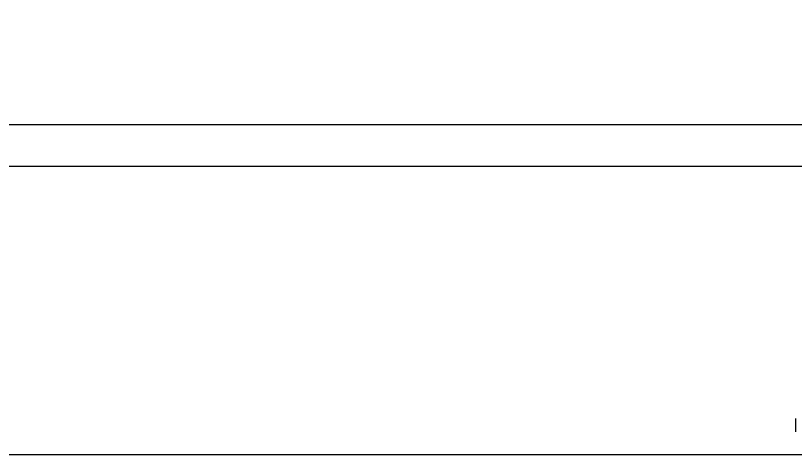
# Model space of a CAD drawing. Header units: millimetres. Extents: x -27104 to 125781, y -3376 to 46996.
# Drawn here: x 58918.46 to 58927.71, y 18529.92 to 18535.13 of the extents above; entities that cross this region are included whole.
import ezdxf

# ---------------------------------------------------------------- set-up
doc = ezdxf.new("R2010")
doc.units = ezdxf.units.MM
doc.header["$LTSCALE"] = 100
doc.header["$MEASUREMENT"] = 0
doc.layers.get('0').update_dxf_attribs({"linetype": 'CONTINUOUS'})
for name, color, linetype in [('ELE7 (0.07)', 8, 'CONTINUOUS'), ('ELE9', 9, 'CONTINUOUS'), ('OVERHEAD DOOR - ELE', 9, 'CONTINUOUS'), ('OVERHEAD DOOR - ETC', 252, 'CONTINUOUS'), ('주차-화물', 251, 'CONTINUOUS')]:
    doc.layers.add(name, color=color, linetype=linetype)

# ---------------------------------------------------------------- blocks, each defined once
blk = doc.blocks.new('A$C9dd89177')
at = {"layer": '주차-화물', "ltscale": 0.1}
blk.add_lwpolyline([(-0.01, 0), (10999.99, 0), (10999.99, 3250), (-0.01, 3250), (-0.01, 0), (10999.99, 3250)], dxfattribs=at)
blk = doc.blocks.new('A$Ca9da7916')
at = {"layer": 'ELE7 (0.07)', "ltscale": 0.002}
blk.add_line((227, 875), (227, 3325), dxfattribs=at)
at = {"layer": 'OVERHEAD DOOR - ELE', "ltscale": 0.002}
blk.add_line((27, 3325), (27, 875), dxfattribs=at)
at = {"layer": 'OVERHEAD DOOR - ETC'}
blk.add_line((205.23, 3242), (213.37, 3242), dxfattribs=at)
blk = doc.blocks.new('ggtyu')
at = {"layer": 'ELE9', "color": 253, "ltscale": 0.1, "xscale": 0.01956378461538462, "yscale": 0.01956378461538462, "zscale": 0.01956378461538462, "rotation": 270}
for name, p in [('A$C9dd89177', (58687.0581, 18912.3467)), ('A$Ca9da7916', (58674.8308, 18698.1626))]:
    blk.add_blockref(name, p, dxfattribs=at)

msp = doc.modelspace()

# ---------------------------------------------------------------- block references
msp.add_blockref('ggtyu', (189.4577, -163.799))

doc.saveas('drawing.dxf')
